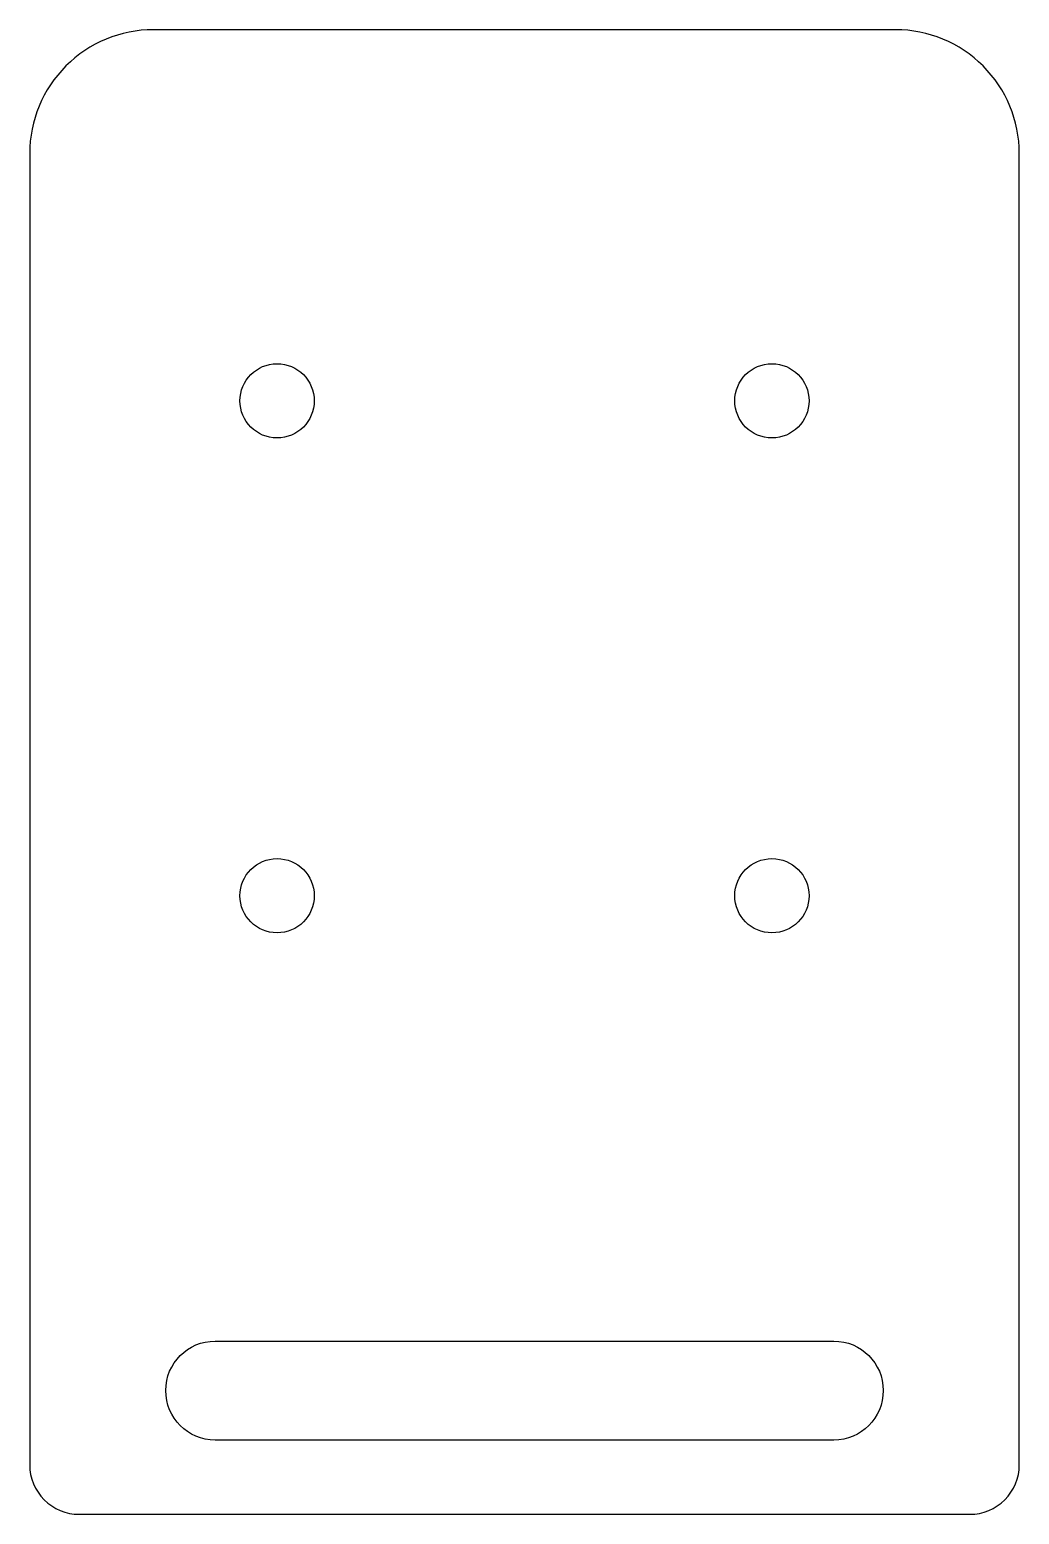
# Model space of a CAD drawing. Header units: millimetres. Extents: x -20 to 20, y -35 to 25.
import ezdxf

# ---------------------------------------------------------------- set-up
doc = ezdxf.new("R2010")
doc.units = ezdxf.units.MM

msp = doc.modelspace()

# ---------------------------------------------------------------- linework, layer by layer
for points in [[(18, -35, 0.414214), (20, -33), (20, 20, 0.414214), (15, 25), (-15, 25, 0.414214), (-20, 20), (-20, -33, 0.414214), (-18, -35)], [(12.5, -32), (-12.5, -32, -1), (-12.5, -28), (12.5, -28, -1)]]:
    msp.add_lwpolyline(points, format="xyb", close=True)
for centre in [(-10, 10), (10, 10), (-10, -10), (10, -10)]:
    msp.add_circle(centre, 1.5)

doc.saveas('drawing.dxf')
